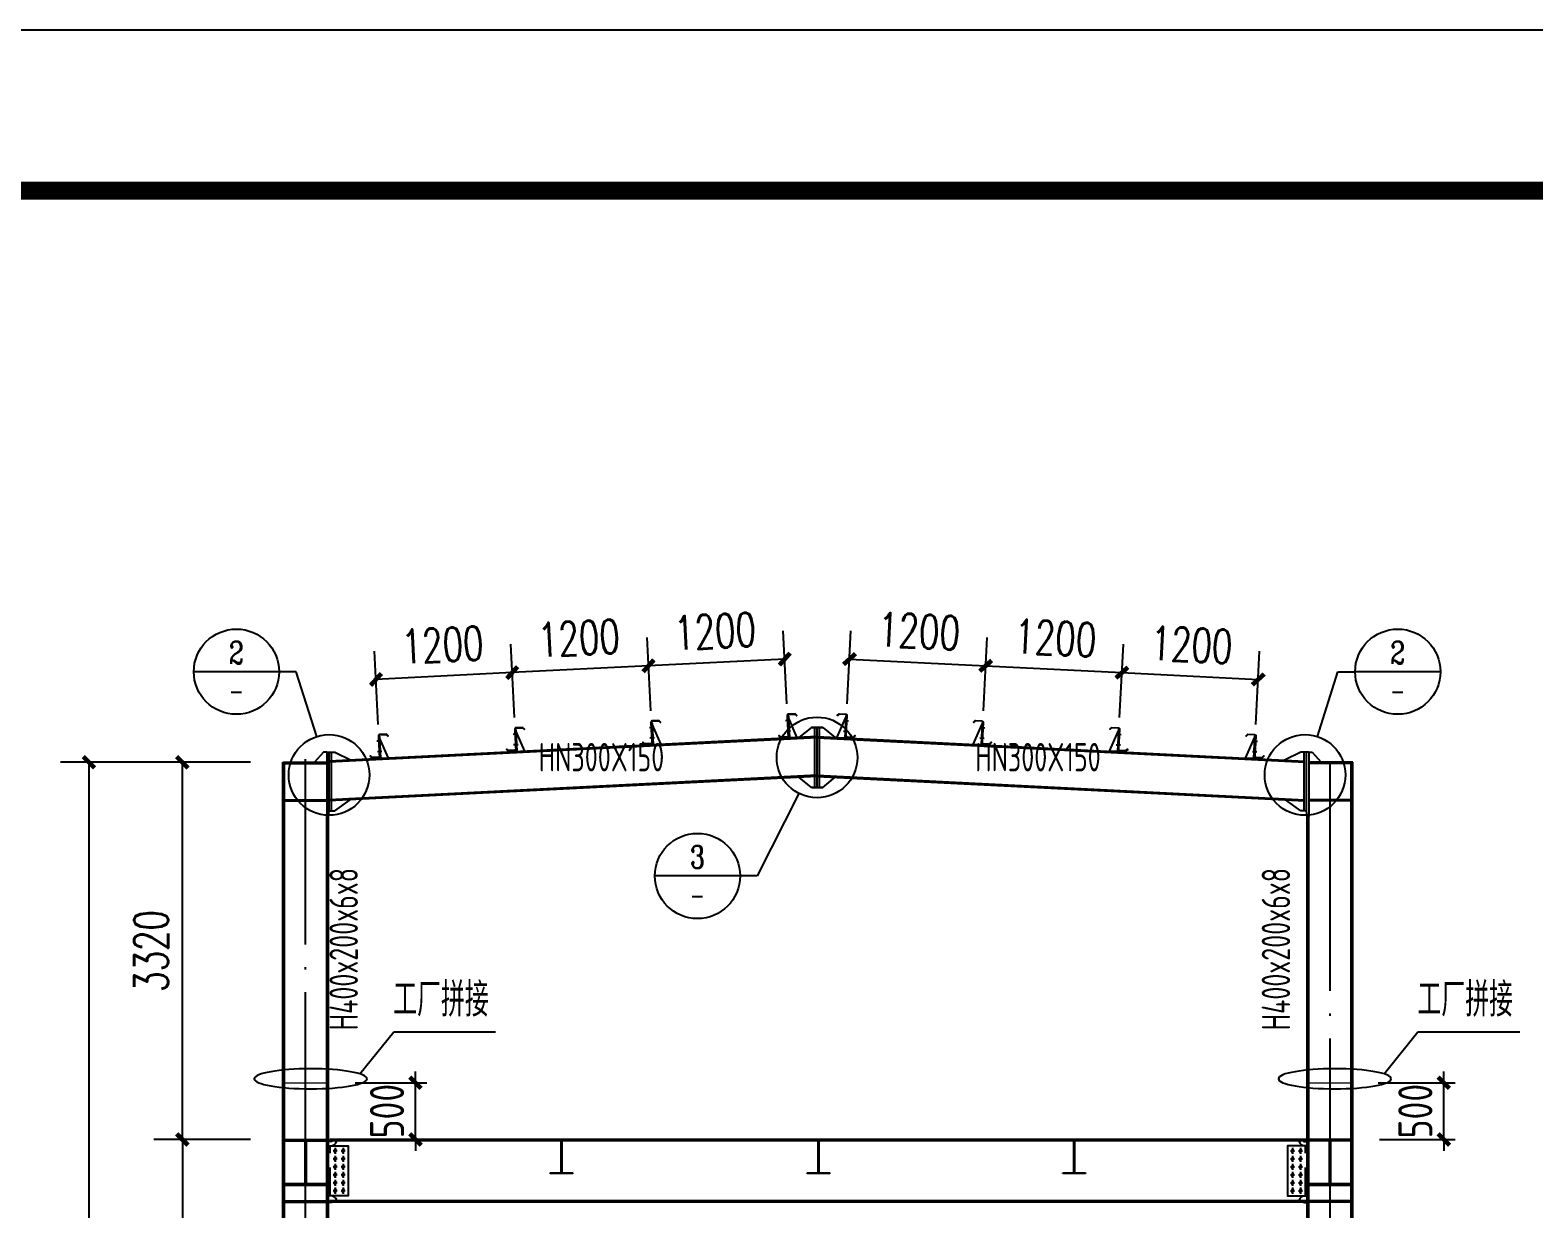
# Model space of a CAD drawing. Extents: x -89996 to 1006241, y -2176 to 440573.
# Drawn here: x 908593 to 921821, y 71449 to 81824 of the extents above; entities that cross this region are included whole.
import ezdxf
from ezdxf.enums import TextEntityAlignment as Align

# ---------------------------------------------------------------- set-up
doc = ezdxf.new("R2010")
doc.units = 0
doc.header["$LTSCALE"] = 1000
doc.header["$MEASUREMENT"] = 0
doc.linetypes.add('DASHED', pattern=[0.75, 0.5, -0.25])
doc.linetypes.add('DOTE', pattern=[2.42, 2, -0.2, 0.02, -0.2])
for name, color, linetype in [('AXIS', 3, 'Continuous'), ('AXIS_DIM', 3, 'Continuous'), ('BOLT', 251, 'Continuous'), ('DOTE', 1, 'DOTE'), ('GL', 150, 'Continuous'), ('GZ', 50, 'Continuous'), ('LT', 27, 'Continuous'), ('MC', 132, 'Continuous'), ('PUB_TEXT', 7, 'Continuous'), ('PUB_TITLE', 4, 'Continuous'), ('PZ', 202, 'Continuous'), ('STQM_PL_THIN', 2, 'Continuous'), ('TEXT', 7, 'Continuous'), ('板件', 11, 'Continuous'), ('梁_主零件_实线', 4, 'Continuous')]:
    doc.layers.add(name, color=color, linetype=linetype)
doc.layers.add('柱_主零件_实线', color=51, linetype='Continuous', lineweight=18)
doc.styles.add('_TCH_DIM_T3', font='SIMPLEX', dxfattribs={"width": 0.705882, "bigfont": 'GBCBIG'})
doc.styles.add('_TCH_LABEL', font='COMPLEX', dxfattribs={"bigfont": 'GBCBIG'})
doc.styles.add('TSSD_Dimension', font='Tssdeng.shx', dxfattribs={"width": 0.8, "bigfont": 'hztxt.shx'})
doc.dimstyles.new('TCH_100_1', dxfattribs={"dimtxt": 297.5, "dimasz": 100, "dimexe": 250, "dimexo": 300, "dimgap": 126.25, "dimtad": 1, "dimdec": 0, "dimzin": 0, "dimdsep": 46, "dimtxsty": '_TCH_DIM_T3', "dimblk": 'ARCHTICK', "dimcen": 0.09, "dimclrd": 126, "dimclre": 126, "dimclrt": 7, "dimazin": 2, "dimtfac": 1, "dimtdec": 0, "dimtix": 1, "dimtmove": 2, "dimatfit": 3, "dimfxl": 0, "dimtolj": 1, "dimtzin": 0, "dimarcsym": 0})
doc.dimstyles.new('TSSD_100_100', dxfattribs={"dimtxt": 300, "dimasz": 100, "dimexe": 100, "dimexo": 250, "dimgap": 100, "dimtad": 1, "dimdec": 0, "dimzin": 0, "dimdsep": 46, "dimtxsty": 'TSSD_Dimension', "dimblk": 'ARCHTICK', "dimcen": 0, "dimdle": 100, "dimclrt": 7, "dimadec": 0, "dimazin": 0, "dimtfac": 1, "dimtdec": 0, "dimtix": 1, "dimtmove": 2, "dimatfit": 3, "dimfxl": 0, "dimtolj": 1, "dimtzin": 0, "dimarcsym": 0})

# ---------------------------------------------------------------- blocks, each defined once
blk = doc.blocks.new('_ArchTick')
at = {"color": 0, "linetype": 'ByBlock', "const_width": 0.4}
blk.add_lwpolyline([(-0.5, -0.5), (0.5, 0.5)], dxfattribs=at)
blk = doc.blocks.new('*D874')
at = {"layer": 'AXIS_DIM', "color": 0, "lineweight": -2, "transparency": 16777216}
for p, q in [((911983, 72560), (911983, 72660)), ((911453, 72560), (912083, 72560)), ((911983, 72060), (911983, 72560)), ((911453, 72060), (912083, 72060)), ((911983, 72060), (911983, 71960))]:
    blk.add_line(p, q, dxfattribs=at)
at = {"layer": 'Defpoints', "color": 0, "transparency": 16777216}
for p in [(911203, 72560), (911983, 72560), (911203, 72060)]:
    blk.add_point(p, dxfattribs=at)
at = {"layer": 'AXIS_DIM', "color": 0, "lineweight": -2, "transparency": 16777216, "xscale": 100, "yscale": 100, "zscale": 100}
for p, rotation in [((911983, 72560), 270), ((911983, 72060), 90)]:
    blk.add_blockref('_ArchTick', p, dxfattribs=dict(at, rotation=rotation))
at = {"layer": 'AXIS_DIM', "color": 7, "transparency": 16777216, "insert": (911733, 72310), "char_height": 300, "attachment_point": 5, "rotation": 90, "style": 'TSSD_Dimension'}
blk.add_mtext('\\A1;500', dxfattribs=at)
blk = doc.blocks.new('*D875')
at = {"layer": 'AXIS_DIM', "color": 0, "lineweight": -2, "transparency": 16777216}
for p, q in [((921028, 72560), (921028, 72660)), ((920452, 72560), (921128, 72560)), ((921028, 72060), (921028, 72560)), ((920464, 72060), (921128, 72060)), ((921028, 72060), (921028, 71960))]:
    blk.add_line(p, q, dxfattribs=at)
at = {"layer": 'Defpoints', "color": 0, "transparency": 16777216}
for p in [(920202, 72560), (921028, 72560), (920214, 72060)]:
    blk.add_point(p, dxfattribs=at)
at = {"layer": 'AXIS_DIM', "color": 0, "lineweight": -2, "transparency": 16777216, "xscale": 100, "yscale": 100, "zscale": 100}
for p, rotation in [((921028, 72560), 270), ((921028, 72060), 90)]:
    blk.add_blockref('_ArchTick', p, dxfattribs=dict(at, rotation=rotation))
at = {"layer": 'AXIS_DIM', "color": 7, "transparency": 16777216, "insert": (920778, 72310), "char_height": 300, "attachment_point": 5, "rotation": 90, "style": 'TSSD_Dimension'}
blk.add_mtext('\\A1;500', dxfattribs=at)
blk = doc.blocks.new('4')
at = {"layer": 'LT', "color": 1, "linetype": 'Continuous'}
for p, q in [((1121054, 121886, -8), (1121014, 121884, -8)), ((1121054, 121886, -8), (1121014, 121884, -8)), ((1121058, 121794, -8), (1121019, 121792, -8)), ((1121058, 121794, -8), (1121019, 121792, -8))]:
    blk.add_line(p, q, dxfattribs=at)
at = {"layer": 'LT', "elevation": -8}
blk.add_lwpolyline([(1121032, 121929, -0.414214), (1121041, 121940), (1121097, 121943), (1121111, 121930), (1121113, 121932), (1121098, 121946), (1121038, 121943, 0.414214), (1121028, 121932), (1121037, 121755, -0.414214), (1121028, 121745), (1120972, 121742), (1120958, 121755), (1120956, 121753), (1120971, 121739), (1121031, 121742, 0.414214), (1121040, 121753), (1121032, 121929)], format="xyb", dxfattribs=at)
at = {"layer": 'LT', "elevation": -4}
for points in [[(1121032, 121924), (1121038, 121925), (1121047, 121733), (1121041, 121733)], [(1121038, 121915), (1121047, 121733), (1121117, 121736)]]:
    blk.add_lwpolyline(points, close=True, dxfattribs=at)
at = {"layer": 'LT', "color": 1, "linetype": 'Continuous'}
for points in [[(1121031, 121872, -8), (1121030, 121897, -8), (1121040, 121873, -8), (1121039, 121897, -8)], [(1121031, 121872, -8), (1121030, 121897, -8), (1121040, 121873, -8), (1121039, 121897, -8)], [(1121035, 121805, -8), (1121036, 121781, -8), (1121044, 121806, -8), (1121045, 121781, -8)], [(1121035, 121805, -8), (1121036, 121781, -8), (1121044, 121806, -8), (1121045, 121781, -8)]]:
    blk.add_solid(points, dxfattribs=at)
blk = doc.blocks.new('*D1069')
at = {"color": 126, "lineweight": -2, "transparency": 16777216}
for p, q in [((910533, 72060), (909683, 72060)), ((909933, 72060), (909933, 68760)), ((910533, 68760), (909683, 68760))]:
    blk.add_line(p, q, dxfattribs=at)
at = {"layer": 'Defpoints', "color": 0, "transparency": 16777216}
for p in [(910833, 72060, 2), (909933, 68760), (910833, 68760)]:
    blk.add_point(p, dxfattribs=at)
at = {"color": 126, "lineweight": -2, "transparency": 16777216, "xscale": 100, "yscale": 100, "zscale": 100}
for p, rotation in [((909933, 72060), 90), ((909933, 68760), 270)]:
    blk.add_blockref('_ArchTick', p, dxfattribs=dict(at, rotation=rotation))
at = {"color": 7, "transparency": 16777216, "insert": (909658, 70410), "char_height": 297.5, "attachment_point": 5, "rotation": 90, "style": '_TCH_DIM_T3'}
blk.add_mtext('\\A1;3300', dxfattribs=at)
blk = doc.blocks.new('*D1070')
at = {"color": 126, "lineweight": -2, "transparency": 16777216}
for p, q in [((910531, 75380), (909683, 75380)), ((909933, 72060), (909933, 75380)), ((910533, 72060), (909683, 72060))]:
    blk.add_line(p, q, dxfattribs=at)
at = {"layer": 'Defpoints', "color": 0, "transparency": 16777216}
for p in [(909933, 75380), (910831, 75380), (910833, 72060, 2)]:
    blk.add_point(p, dxfattribs=at)
at = {"color": 126, "lineweight": -2, "transparency": 16777216, "xscale": 100, "yscale": 100, "zscale": 100}
for p, rotation in [((909933, 75380), 90), ((909933, 72060), 270)]:
    blk.add_blockref('_ArchTick', p, dxfattribs=dict(at, rotation=rotation))
at = {"color": 7, "transparency": 16777216, "insert": (909658, 73720), "char_height": 297.5, "attachment_point": 5, "rotation": 90, "style": '_TCH_DIM_T3'}
blk.add_mtext('\\A1;3320', dxfattribs=at)
blk = doc.blocks.new('*D1071')
at = {"color": 126, "lineweight": -2, "transparency": 16777216}
for p, q in [((910517, 75380), (908861, 75380)), ((909111, 75380), (909111, 64380)), ((910517, 64380), (908861, 64380))]:
    blk.add_line(p, q, dxfattribs=at)
at = {"layer": 'Defpoints', "color": 0, "transparency": 16777216}
for p in [(910817, 75380), (909111, 64380), (910817, 64380)]:
    blk.add_point(p, dxfattribs=at)
at = {"color": 126, "lineweight": -2, "transparency": 16777216, "xscale": 100, "yscale": 100, "zscale": 100}
for p, rotation in [((909111, 75380), 90), ((909111, 64380), 270)]:
    blk.add_blockref('_ArchTick', p, dxfattribs=dict(at, rotation=rotation))
at = {"color": 7, "transparency": 16777216, "insert": (908836, 69880), "char_height": 297.5, "attachment_point": 5, "rotation": 90, "style": '_TCH_DIM_T3'}
blk.add_mtext('\\A1;11000', dxfattribs=at)
blk = doc.blocks.new('*D1073')
at = {"color": 126, "lineweight": -2, "transparency": 16777216}
for p, q in [((914053, 75832), (914020, 76478)), ((915251, 75893), (915218, 76538)), ((915231, 76288), (914033, 76229))]:
    blk.add_line(p, q, dxfattribs=at)
at = {"layer": 'Defpoints', "color": 0, "transparency": 16777216}
for p in [(914033, 76229), (914068, 75533, 0), (915266, 75593, 0)]:
    blk.add_point(p, dxfattribs=at)
at = {"color": 126, "lineweight": -2, "transparency": 16777216, "xscale": 100, "yscale": 100, "zscale": 100}
for p, rotation in [((915231, 76288), 2.862405226256115), ((914033, 76229), 182.8624052262562)]:
    blk.add_blockref('_ArchTick', p, dxfattribs=dict(at, rotation=rotation))
at = {"color": 7, "transparency": 16777216, "insert": (914618, 76533), "char_height": 297.5, "attachment_point": 5, "rotation": 2.8624, "style": '_TCH_DIM_T3'}
blk.add_mtext('\\A1;1200', dxfattribs=at)
blk = doc.blocks.new('*D1074')
at = {"color": 126, "lineweight": -2, "transparency": 16777216}
for p, q in [((914053, 75832), (914020, 76478)), ((912854, 75773), (912822, 76418)), ((914033, 76229), (912834, 76169))]:
    blk.add_line(p, q, dxfattribs=at)
at = {"layer": 'Defpoints', "color": 0, "transparency": 16777216}
for p in [(912834, 76169), (914068, 75533, 0), (912869, 75473, 0)]:
    blk.add_point(p, dxfattribs=at)
at = {"color": 126, "lineweight": -2, "transparency": 16777216, "xscale": 100, "yscale": 100, "zscale": 100}
for p, rotation in [((912834, 76169), 182.8624052262562), ((914033, 76229), 2.862405226256115)]:
    blk.add_blockref('_ArchTick', p, dxfattribs=dict(at, rotation=rotation))
at = {"color": 7, "transparency": 16777216, "insert": (913420, 76473), "char_height": 297.5, "attachment_point": 5, "rotation": 2.8624, "style": '_TCH_DIM_T3'}
blk.add_mtext('\\A1;1200', dxfattribs=at)
blk = doc.blocks.new('*D1075')
at = {"color": 126, "lineweight": -2, "transparency": 16777216}
for p, q in [((911656, 75713), (911623, 76358)), ((912854, 75773), (912822, 76418)), ((912834, 76169), (911636, 76109))]:
    blk.add_line(p, q, dxfattribs=at)
at = {"layer": 'Defpoints', "color": 0, "transparency": 16777216}
for p in [(911636, 76109), (911671, 75413, 0), (912869, 75473, 0)]:
    blk.add_point(p, dxfattribs=at)
at = {"color": 126, "lineweight": -2, "transparency": 16777216, "xscale": 100, "yscale": 100, "zscale": 100}
for p, rotation in [((912834, 76169), 2.862405226256115), ((911636, 76109), 182.8624052262562)]:
    blk.add_blockref('_ArchTick', p, dxfattribs=dict(at, rotation=rotation))
at = {"color": 7, "transparency": 16777216, "insert": (912221, 76413), "char_height": 297.5, "attachment_point": 5, "rotation": 2.8624, "style": '_TCH_DIM_T3'}
blk.add_mtext('\\A1;1200', dxfattribs=at)
blk = doc.blocks.new('*D1077')
at = {"color": 126, "lineweight": -2, "transparency": 16777216}
for p, q in [((915781, 75893), (915813, 76538)), ((916979, 75832), (917011, 76478)), ((915801, 76288), (916999, 76229))]:
    blk.add_line(p, q, dxfattribs=at)
at = {"layer": 'Defpoints', "color": 0, "transparency": 16777216}
for p in [(916999, 76229), (915766, 75593, 0), (916964, 75533, 0)]:
    blk.add_point(p, dxfattribs=at)
at = {"color": 126, "lineweight": -2, "transparency": 16777216, "xscale": 100, "yscale": 100, "zscale": 100}
for p, rotation in [((915801, 76288), 177.1375947729085), ((916999, 76229), 357.1375947729085)]:
    blk.add_blockref('_ArchTick', p, dxfattribs=dict(at, rotation=rotation))
at = {"color": 7, "transparency": 16777216, "insert": (916413, 76533), "char_height": 297.5, "attachment_point": 5, "rotation": 357.1376, "style": '_TCH_DIM_T3'}
blk.add_mtext('\\A1;1200', dxfattribs=at)
blk = doc.blocks.new('*D1078')
at = {"color": 126, "lineweight": -2, "transparency": 16777216}
for p, q in [((916979, 75832), (917011, 76478)), ((918177, 75773), (918210, 76418)), ((916999, 76229), (918197, 76169))]:
    blk.add_line(p, q, dxfattribs=at)
at = {"layer": 'Defpoints', "color": 0, "transparency": 16777216}
for p in [(918197, 76169), (916964, 75533, 0), (918162, 75473, 0)]:
    blk.add_point(p, dxfattribs=at)
at = {"color": 126, "lineweight": -2, "transparency": 16777216, "xscale": 100, "yscale": 100, "zscale": 100}
for p, rotation in [((916999, 76229), 177.1375947729085), ((918197, 76169), 357.1375947729085)]:
    blk.add_blockref('_ArchTick', p, dxfattribs=dict(at, rotation=rotation))
at = {"color": 7, "transparency": 16777216, "insert": (917612, 76473), "char_height": 297.5, "attachment_point": 5, "rotation": 357.1376, "style": '_TCH_DIM_T3'}
blk.add_mtext('\\A1;1200', dxfattribs=at)
blk = doc.blocks.new('*D1079')
at = {"color": 126, "lineweight": -2, "transparency": 16777216}
for p, q in [((918177, 75773), (918210, 76418)), ((919376, 75713), (919408, 76358)), ((918197, 76169), (919396, 76109))]:
    blk.add_line(p, q, dxfattribs=at)
at = {"layer": 'Defpoints', "color": 0, "transparency": 16777216}
for p in [(919396, 76109), (918162, 75473, 0), (919361, 75413, 0)]:
    blk.add_point(p, dxfattribs=at)
at = {"color": 126, "lineweight": -2, "transparency": 16777216, "xscale": 100, "yscale": 100, "zscale": 100}
for p, rotation in [((918197, 76169), 177.1375947729085), ((919396, 76109), 357.1375947729085)]:
    blk.add_blockref('_ArchTick', p, dxfattribs=dict(at, rotation=rotation))
at = {"color": 7, "transparency": 16777216, "insert": (918810, 76413), "char_height": 297.5, "attachment_point": 5, "rotation": 357.1376, "style": '_TCH_DIM_T3'}
blk.add_mtext('\\A1;1200', dxfattribs=at)

msp = doc.modelspace()

# ---------------------------------------------------------------- hatches: boundary and pattern name
at = {"layer": 'BOLT'}
for points in [[(911277.36, 71977.79), (911286.36, 71959.79), (911277.36, 71941.79), (911268.36, 71959.79)], [(911347.36, 71977.79), (911356.36, 71959.79), (911347.36, 71941.79), (911338.36, 71959.79)], [(919697.36, 71977.79), (919688.36, 71959.79), (919697.36, 71941.79), (919706.36, 71959.79)], [(919767.36, 71977.79), (919758.36, 71959.79), (919767.36, 71941.79), (919776.36, 71959.79)], [(911277.36, 71907.79), (911286.36, 71889.79), (911277.36, 71871.79), (911268.36, 71889.79)], [(911277.36, 71837.79), (911286.36, 71819.79), (911277.36, 71801.79), (911268.36, 71819.79)], [(911347.36, 71907.79), (911356.36, 71889.79), (911347.36, 71871.79), (911338.36, 71889.79)], [(911347.36, 71837.79), (911356.36, 71819.79), (911347.36, 71801.79), (911338.36, 71819.79)], [(919697.36, 71907.79), (919688.36, 71889.79), (919697.36, 71871.79), (919706.36, 71889.79)], [(919697.36, 71837.79), (919688.36, 71819.79), (919697.36, 71801.79), (919706.36, 71819.79)], [(919767.36, 71907.79), (919758.36, 71889.79), (919767.36, 71871.79), (919776.36, 71889.79)], [(919767.36, 71837.79), (919758.36, 71819.79), (919767.36, 71801.79), (919776.36, 71819.79)], [(911277.36, 71767.79), (911286.36, 71749.79), (911277.36, 71731.79), (911268.36, 71749.79)], [(911277.36, 71697.79), (911286.36, 71679.79), (911277.36, 71661.79), (911268.36, 71679.79)], [(911347.36, 71767.79), (911356.36, 71749.79), (911347.36, 71731.79), (911338.36, 71749.79)], [(911347.36, 71697.79), (911356.36, 71679.79), (911347.36, 71661.79), (911338.36, 71679.79)], [(919697.36, 71767.79), (919688.36, 71749.79), (919697.36, 71731.79), (919706.36, 71749.79)], [(919697.36, 71697.79), (919688.36, 71679.79), (919697.36, 71661.79), (919706.36, 71679.79)], [(919767.36, 71767.79), (919758.36, 71749.79), (919767.36, 71731.79), (919776.36, 71749.79)], [(919767.36, 71697.79), (919758.36, 71679.79), (919767.36, 71661.79), (919776.36, 71679.79)], [(911277.36, 71627.79), (911286.36, 71609.79), (911277.36, 71591.79), (911268.36, 71609.79)], [(911347.36, 71627.79), (911356.36, 71609.79), (911347.36, 71591.79), (911338.36, 71609.79)], [(919697.36, 71627.79), (919688.36, 71609.79), (919697.36, 71591.79), (919706.36, 71609.79)], [(919767.36, 71627.79), (919758.36, 71609.79), (919767.36, 71591.79), (919776.36, 71609.79)]]:
    msp.add_hatch(color=256, dxfattribs=at).paths.add_polyline_path(points)

# ---------------------------------------------------------------- linework, layer by layer
at = {"extrusion": (0, 0, -1)}
for centre in [(911061.17, 72594.57, 2.24), (920070.17, 72594.57, 2.24)]:
    msp.add_ellipse(centre, major_axis=(495.99, 0), ratio=0.17867687, dxfattribs=at)
at = {"layer": 'AXIS'}
for p, q in [((910783.35, 76177.01), (910033.35, 76177.01)), ((910934.25, 76177.01), (910783.35, 76177.01)), ((911115.7, 75607.03), (910934.25, 76177.01)), ((919915.9, 75607.03), (920097.35, 76177.01)), ((920097.35, 76177.01), (920248.25, 76177.01)), ((920998.25, 76177.01), (920248.25, 76177.01)), ((915355.88, 75105.46), (914989.43, 74379.42)), ((914838.53, 74379.42), (914088.53, 74379.42)), ((914989.43, 74379.42), (914838.53, 74379.42))]:
    msp.add_line(p, q, dxfattribs=at)
for centre, radius in [((910408.35, 76177.01), 375), ((920623.25, 76177.01), 375), ((915515.8, 75422.3), 354.91), ((911223.36, 75268.84), 354.91), ((919808.24, 75268.84), 354.91), ((914463.53, 74379.42), 375)]:
    msp.add_circle(centre, radius, dxfattribs=at)
at = {"layer": 'AXIS_DIM'}
for p, q in [((911494.92, 72637.56, 2.24), (911792.2, 73006.85, 2.24)), ((911792.2, 73006.85, 2.24), (912687.06, 73006.85, 2.24)), ((920503.91, 72637.56, 2.24), (920801.2, 73006.85, 2.24)), ((920801.2, 73006.85, 2.24), (921696.06, 73006.85, 2.24))]:
    msp.add_line(p, q, dxfattribs=at)
at = {"layer": 'BOLT'}
for p, q in [((911295.36, 71959.79, 2.24), (911259.36, 71959.79, 2.24)), ((911277.36, 71977.79, 2.24), (911268.36, 71959.79, 2.24)), ((911277.36, 71941.79, 2.24), (911268.36, 71959.79, 2.24)), ((911277.36, 71986.79, 2.24), (911277.36, 71932.79, 2.24)), ((911277.36, 71977.79, 2.24), (911286.36, 71959.79, 2.24)), ((911277.36, 71941.79, 2.24), (911286.36, 71959.79, 2.24)), ((911365.36, 71959.79, 2.24), (911329.36, 71959.79, 2.24)), ((911347.36, 71977.79, 2.24), (911338.36, 71959.79, 2.24)), ((911347.36, 71941.79, 2.24), (911338.36, 71959.79, 2.24)), ((911347.36, 71986.79, 2.24), (911347.36, 71932.79, 2.24)), ((911347.36, 71977.79, 2.24), (911356.36, 71959.79, 2.24)), ((911347.36, 71941.79, 2.24), (911356.36, 71959.79, 2.24)), ((919679.36, 71959.79, 2.24), (919715.36, 71959.79, 2.24)), ((919697.36, 71977.79, 2.24), (919688.36, 71959.79, 2.24)), ((919697.36, 71941.79, 2.24), (919688.36, 71959.79, 2.24)), ((919697.36, 71986.79, 2.24), (919697.36, 71932.79, 2.24)), ((919697.36, 71977.79, 2.24), (919706.36, 71959.79, 2.24)), ((919697.36, 71941.79, 2.24), (919706.36, 71959.79, 2.24)), ((919749.36, 71959.79, 2.24), (919785.36, 71959.79, 2.24)), ((919767.36, 71977.79, 2.24), (919758.36, 71959.79, 2.24)), ((919767.36, 71941.79, 2.24), (919758.36, 71959.79, 2.24)), ((919767.36, 71986.79, 2.24), (919767.36, 71932.79, 2.24)), ((919767.36, 71977.79, 2.24), (919776.36, 71959.79, 2.24)), ((919767.36, 71941.79, 2.24), (919776.36, 71959.79, 2.24)), ((911295.36, 71889.79, 2.24), (911259.36, 71889.79, 2.24)), ((911277.36, 71907.79, 2.24), (911268.36, 71889.79, 2.24)), ((911277.36, 71871.79, 2.24), (911268.36, 71889.79, 2.24)), ((911277.36, 71837.79, 2.24), (911268.36, 71819.79, 2.24)), ((911277.36, 71916.79, 2.24), (911277.36, 71862.79, 2.24)), ((911277.36, 71907.79, 2.24), (911286.36, 71889.79, 2.24)), ((911277.36, 71871.79, 2.24), (911286.36, 71889.79, 2.24)), ((911277.36, 71846.79, 2.24), (911277.36, 71792.79, 2.24)), ((911277.36, 71837.79, 2.24), (911286.36, 71819.79, 2.24)), ((911365.36, 71889.79, 2.24), (911329.36, 71889.79, 2.24)), ((911347.36, 71907.79, 2.24), (911338.36, 71889.79, 2.24)), ((911347.36, 71871.79, 2.24), (911338.36, 71889.79, 2.24)), ((911347.36, 71837.79, 2.24), (911338.36, 71819.79, 2.24)), ((911347.36, 71916.79, 2.24), (911347.36, 71862.79, 2.24)), ((911347.36, 71907.79, 2.24), (911356.36, 71889.79, 2.24)), ((911347.36, 71871.79, 2.24), (911356.36, 71889.79, 2.24)), ((911347.36, 71846.79, 2.24), (911347.36, 71792.79, 2.24)), ((911347.36, 71837.79, 2.24), (911356.36, 71819.79, 2.24)), ((919679.36, 71889.79, 2.24), (919715.36, 71889.79, 2.24)), ((919697.36, 71907.79, 2.24), (919688.36, 71889.79, 2.24)), ((919697.36, 71871.79, 2.24), (919688.36, 71889.79, 2.24)), ((919697.36, 71837.79, 2.24), (919688.36, 71819.79, 2.24)), ((919697.36, 71916.79, 2.24), (919697.36, 71862.79, 2.24)), ((919697.36, 71907.79, 2.24), (919706.36, 71889.79, 2.24)), ((919697.36, 71871.79, 2.24), (919706.36, 71889.79, 2.24)), ((919697.36, 71846.79, 2.24), (919697.36, 71792.79, 2.24)), ((919697.36, 71837.79, 2.24), (919706.36, 71819.79, 2.24)), ((919749.36, 71889.79, 2.24), (919785.36, 71889.79, 2.24)), ((919767.36, 71907.79, 2.24), (919758.36, 71889.79, 2.24)), ((919767.36, 71871.79, 2.24), (919758.36, 71889.79, 2.24)), ((919767.36, 71837.79, 2.24), (919758.36, 71819.79, 2.24)), ((919767.36, 71916.79, 2.24), (919767.36, 71862.79, 2.24)), ((919767.36, 71907.79, 2.24), (919776.36, 71889.79, 2.24)), ((919767.36, 71871.79, 2.24), (919776.36, 71889.79, 2.24)), ((919767.36, 71846.79, 2.24), (919767.36, 71792.79, 2.24)), ((919767.36, 71837.79, 2.24), (919776.36, 71819.79, 2.24)), ((911295.36, 71819.79, 2.24), (911259.36, 71819.79, 2.24)), ((911295.36, 71749.79, 2.24), (911259.36, 71749.79, 2.24)), ((911277.36, 71801.79, 2.24), (911268.36, 71819.79, 2.24)), ((911277.36, 71767.79, 2.24), (911268.36, 71749.79, 2.24)), ((911277.36, 71731.79, 2.24), (911268.36, 71749.79, 2.24)), ((911277.36, 71697.79, 2.24), (911268.36, 71679.79, 2.24)), ((911277.36, 71801.79, 2.24), (911286.36, 71819.79, 2.24)), ((911277.36, 71776.79, 2.24), (911277.36, 71722.79, 2.24)), ((911277.36, 71767.79, 2.24), (911286.36, 71749.79, 2.24)), ((911277.36, 71731.79, 2.24), (911286.36, 71749.79, 2.24)), ((911277.36, 71706.79, 2.24), (911277.36, 71652.79, 2.24)), ((911277.36, 71697.79, 2.24), (911286.36, 71679.79, 2.24)), ((911365.36, 71819.79, 2.24), (911329.36, 71819.79, 2.24)), ((911365.36, 71749.79, 2.24), (911329.36, 71749.79, 2.24)), ((911347.36, 71801.79, 2.24), (911338.36, 71819.79, 2.24)), ((911347.36, 71767.79, 2.24), (911338.36, 71749.79, 2.24)), ((911347.36, 71731.79, 2.24), (911338.36, 71749.79, 2.24)), ((911347.36, 71697.79, 2.24), (911338.36, 71679.79, 2.24)), ((911347.36, 71801.79, 2.24), (911356.36, 71819.79, 2.24)), ((911347.36, 71776.79, 2.24), (911347.36, 71722.79, 2.24)), ((911347.36, 71767.79, 2.24), (911356.36, 71749.79, 2.24)), ((911347.36, 71731.79, 2.24), (911356.36, 71749.79, 2.24)), ((911347.36, 71706.79, 2.24), (911347.36, 71652.79, 2.24)), ((911347.36, 71697.79, 2.24), (911356.36, 71679.79, 2.24)), ((919679.36, 71819.79, 2.24), (919715.36, 71819.79, 2.24)), ((919679.36, 71749.79, 2.24), (919715.36, 71749.79, 2.24)), ((919697.36, 71801.79, 2.24), (919688.36, 71819.79, 2.24)), ((919697.36, 71767.79, 2.24), (919688.36, 71749.79, 2.24)), ((919697.36, 71731.79, 2.24), (919688.36, 71749.79, 2.24)), ((919697.36, 71697.79, 2.24), (919688.36, 71679.79, 2.24)), ((919697.36, 71801.79, 2.24), (919706.36, 71819.79, 2.24)), ((919697.36, 71776.79, 2.24), (919697.36, 71722.79, 2.24)), ((919697.36, 71767.79, 2.24), (919706.36, 71749.79, 2.24)), ((919697.36, 71731.79, 2.24), (919706.36, 71749.79, 2.24)), ((919697.36, 71706.79, 2.24), (919697.36, 71652.79, 2.24)), ((919697.36, 71697.79, 2.24), (919706.36, 71679.79, 2.24)), ((919749.36, 71819.79, 2.24), (919785.36, 71819.79, 2.24)), ((919749.36, 71749.79, 2.24), (919785.36, 71749.79, 2.24)), ((919767.36, 71801.79, 2.24), (919758.36, 71819.79, 2.24)), ((919767.36, 71767.79, 2.24), (919758.36, 71749.79, 2.24)), ((919767.36, 71731.79, 2.24), (919758.36, 71749.79, 2.24)), ((919767.36, 71697.79, 2.24), (919758.36, 71679.79, 2.24)), ((919767.36, 71801.79, 2.24), (919776.36, 71819.79, 2.24)), ((919767.36, 71776.79, 2.24), (919767.36, 71722.79, 2.24)), ((919767.36, 71767.79, 2.24), (919776.36, 71749.79, 2.24)), ((919767.36, 71731.79, 2.24), (919776.36, 71749.79, 2.24)), ((919767.36, 71706.79, 2.24), (919767.36, 71652.79, 2.24)), ((919767.36, 71697.79, 2.24), (919776.36, 71679.79, 2.24)), ((911295.36, 71679.79, 2.24), (911259.36, 71679.79, 2.24)), ((911295.36, 71609.79, 2.24), (911259.36, 71609.79, 2.24)), ((911277.36, 71661.79, 2.24), (911268.36, 71679.79, 2.24)), ((911277.36, 71627.79, 2.24), (911268.36, 71609.79, 2.24)), ((911277.36, 71591.79, 2.24), (911268.36, 71609.79, 2.24)), ((911277.36, 71661.79, 2.24), (911286.36, 71679.79, 2.24)), ((911277.36, 71636.79, 2.24), (911277.36, 71582.79, 2.24)), ((911277.36, 71627.79, 2.24), (911286.36, 71609.79, 2.24)), ((911277.36, 71591.79, 2.24), (911286.36, 71609.79, 2.24)), ((911365.36, 71679.79, 2.24), (911329.36, 71679.79, 2.24)), ((911365.36, 71609.79, 2.24), (911329.36, 71609.79, 2.24)), ((911347.36, 71661.79, 2.24), (911338.36, 71679.79, 2.24)), ((911347.36, 71627.79, 2.24), (911338.36, 71609.79, 2.24)), ((911347.36, 71591.79, 2.24), (911338.36, 71609.79, 2.24)), ((911347.36, 71661.79, 2.24), (911356.36, 71679.79, 2.24)), ((911347.36, 71636.79, 2.24), (911347.36, 71582.79, 2.24)), ((911347.36, 71627.79, 2.24), (911356.36, 71609.79, 2.24)), ((911347.36, 71591.79, 2.24), (911356.36, 71609.79, 2.24)), ((919679.36, 71679.79, 2.24), (919715.36, 71679.79, 2.24)), ((919679.36, 71609.79, 2.24), (919715.36, 71609.79, 2.24)), ((919697.36, 71661.79, 2.24), (919688.36, 71679.79, 2.24)), ((919697.36, 71627.79, 2.24), (919688.36, 71609.79, 2.24)), ((919697.36, 71591.79, 2.24), (919688.36, 71609.79, 2.24)), ((919697.36, 71661.79, 2.24), (919706.36, 71679.79, 2.24)), ((919697.36, 71636.79, 2.24), (919697.36, 71582.79, 2.24)), ((919697.36, 71627.79, 2.24), (919706.36, 71609.79, 2.24)), ((919697.36, 71591.79, 2.24), (919706.36, 71609.79, 2.24)), ((919749.36, 71679.79, 2.24), (919785.36, 71679.79, 2.24)), ((919749.36, 71609.79, 2.24), (919785.36, 71609.79, 2.24)), ((919767.36, 71661.79, 2.24), (919758.36, 71679.79, 2.24)), ((919767.36, 71627.79, 2.24), (919758.36, 71609.79, 2.24)), ((919767.36, 71591.79, 2.24), (919758.36, 71609.79, 2.24)), ((919767.36, 71661.79, 2.24), (919776.36, 71679.79, 2.24)), ((919767.36, 71636.79, 2.24), (919767.36, 71582.79, 2.24)), ((919767.36, 71627.79, 2.24), (919776.36, 71609.79, 2.24)), ((919767.36, 71591.79, 2.24), (919776.36, 71609.79, 2.24))]:
    msp.add_line(p, q, dxfattribs=at)
at = {"layer": 'DOTE'}
for p, q in [((920027.36, 63688.47), (920027.36, 75533.34)), ((911017.36, 64097.55), (911017.36, 75405.92))]:
    msp.add_line(p, q, dxfattribs=at)
at = {"layer": 'GL', "linetype": 'DASHED', "ltscale": 0.5}
for p, q in [((911232.36, 71564.79, 2.24), (911232.36, 72004.79, 2.24)), ((919812.36, 71564.79, 2.24), (919812.36, 72004.79, 2.24))]:
    msp.add_line(p, q, dxfattribs=at)
at = {"layer": 'GL'}
for centre, radius, start, end in [((911236.58, 72062.19, 2.24), 57.55, 265.799029, 345.513641), ((919808.14, 72062.19, 2.24), 57.55, 194.486357, 274.20097), ((911236.23, 71506.14, 2.24), 58.78, 15.440021, 93.778813), ((919808.49, 71506.14, 2.24), 58.78, 86.221186, 164.559978)]:
    msp.add_arc(centre, radius, start, end, dxfattribs=at)
at = {"layer": 'GZ'}
for p, q in [((911173.36, 75469.87), (911094.19, 75379.87)), ((911203.36, 75469.87), (911173.36, 75469.87)), ((911203.36, 75469.87), (911243.36, 75469.87)), ((911223.36, 74952.36), (911223.36, 75469.87)), ((911243.36, 74952.36), (911243.36, 75469.87)), ((911243.36, 75469.87), (911273.36, 75469.87)), ((911273.36, 75469.87), (911418.19, 75399.61)), ((919771.36, 75469.87), (919626.53, 75399.61)), ((919801.36, 75469.87), (919771.36, 75469.87)), ((919841.36, 75469.87), (919801.36, 75469.87)), ((919801.36, 74952.36), (919801.36, 75469.87)), ((919821.36, 74952.36), (919821.36, 75469.87)), ((919841.36, 75469.87), (919871.36, 75469.87)), ((919871.36, 75469.87), (919950.53, 75379.87)), ((910817.36, 75379.87), (911203.36, 75379.87)), ((910817.36, 64399.87), (910817.36, 75379.87)), ((910831.36, 64399.87), (910831.36, 75379.87)), ((910831.36, 75369.87), (911203.36, 75369.87)), ((920227.36, 75379.87), (919841.36, 75379.87)), ((920213.36, 75369.87), (919841.36, 75369.87)), ((920213.36, 64399.87), (920213.36, 75379.87)), ((920227.36, 64399.87), (920227.36, 75379.87)), ((910831.36, 75050.77), (911203.36, 75050.77)), ((910831.36, 75040.77), (911203.36, 75040.77)), ((911273.36, 74952.36), (911410.15, 75049.21)), ((919771.36, 74952.36), (919634.57, 75049.21)), ((920213.36, 75050.77), (919841.36, 75050.77)), ((920213.36, 75040.77), (919841.36, 75040.77)), ((911203.36, 74902.36), (911217.36, 74902.36)), ((911203.36, 64399.87), (911203.36, 74902.36)), ((911217.36, 74902.36), (911223.36, 74952.36)), ((911217.36, 64399.87), (911217.36, 74902.36)), ((911223.36, 74952.36), (911243.36, 74952.36)), ((911243.36, 74952.36), (911273.36, 74952.36)), ((919801.36, 74952.36), (919771.36, 74952.36)), ((919821.36, 74952.36), (919801.36, 74952.36)), ((919827.36, 74902.36), (919821.36, 74952.36)), ((919841.36, 74902.36), (919827.36, 74902.36)), ((919827.36, 64399.87), (919827.36, 74902.36)), ((919841.36, 64399.87), (919841.36, 74902.36))]:
    msp.add_line(p, q, dxfattribs=at)
at = {"layer": 'MC'}
for p, q in [((915465.8, 75687.08), (915355.8, 75597.08)), ((915465.8, 75687.08), (915565.8, 75687.08)), ((915565.8, 75687.08), (915465.8, 75687.08)), ((915495.8, 75157.52), (915495.8, 75687.08)), ((915515.8, 75157.52), (915515.8, 75687.08)), ((915535.8, 75157.52), (915535.8, 75687.08)), ((915565.8, 75687.08), (915675.8, 75597.08)), ((915515.8, 75605.39), (911225.36, 75390.87)), ((915515.8, 75595.39), (911225.36, 75380.87)), ((915515.8, 75605.39), (919806.24, 75390.87)), ((915515.8, 75595.39), (919806.24, 75380.87)), ((915515.8, 75265.39), (911225.36, 75050.87)), ((915515.8, 75255.39), (911225.36, 75040.87)), ((915465.8, 75157.52), (915355.8, 75247.52)), ((915465.8, 75157.52), (915565.8, 75157.52)), ((915565.8, 75157.52), (915465.8, 75157.52)), ((915515.8, 75265.39), (919806.24, 75050.87)), ((915515.8, 75255.39), (919806.24, 75040.87)), ((915565.8, 75157.52), (915675.8, 75247.52))]:
    msp.add_line(p, q, dxfattribs=at)
at = {"layer": 'PUB_TITLE'}
msp.add_lwpolyline([(897449.45, 18823.61), (986549.45, 18823.61), (986549.45, 81823.61), (897449.45, 81823.61)], close=True, dxfattribs=at)
at = {"layer": 'PUB_TITLE', "const_width": 159.09}
msp.add_lwpolyline([(899747.43, 19530.68), (899747.43, 80409.47), (985135.31, 80409.47), (985135.31, 19530.68)], close=True, dxfattribs=at)
at = {"layer": 'PZ', "ltscale": 1000}
for p, q in [((910831.36, 72059.79, 2.24), (911203.36, 72059.79, 2.24)), ((910831.36, 72047.79, 2.24), (911203.36, 72047.79, 2.24)), ((920213.36, 72059.79, 2.24), (919841.36, 72059.79, 2.24)), ((920213.36, 72047.79, 2.24), (919841.36, 72047.79, 2.24)), ((910831.36, 71671.79), (911203.36, 71671.79)), ((910831.36, 71659.79), (911203.36, 71659.79)), ((919841.36, 71671.79, -2.24), (920213.36, 71671.79, -2.24)), ((919841.36, 71659.79, -2.24), (920213.36, 71659.79, -2.24)), ((910831.36, 71521.79, 2.24), (911203.36, 71521.79, 2.24)), ((910831.36, 71509.79, 2.24), (911203.36, 71509.79, 2.24)), ((920213.36, 71521.79, 2.24), (919841.36, 71521.79, 2.24)), ((920213.36, 71509.79, 2.24), (919841.36, 71509.79, 2.24))]:
    msp.add_line(p, q, dxfattribs=at)
at = {"layer": 'PZ', "ltscale": 1000, "elevation": 2.24}
for points in [[(911217.36, 72004.79), (911392.36, 72004.79), (911392.36, 71564.79), (911217.36, 71564.79)], [(919827.36, 72004.79), (919652.36, 72004.79), (919652.36, 71564.79), (919827.36, 71564.79)]]:
    msp.add_lwpolyline(points, close=True, dxfattribs=at)
at = {"layer": 'STQM_PL_THIN', "linetype": 'ByBlock'}
for p, q in [((911203.36, 75469.87), (911203.36, 74902.36)), ((919841.36, 75469.87), (919841.36, 74902.36))]:
    msp.add_line(p, q, dxfattribs=at)
at = {"layer": '板件', "elevation": 2.24}
for points in [[(911217.36, 72047.79), (911247.36, 72047.79), (911247.36, 72042.79), (911217.36, 72042.79)], [(919827.36, 72047.79), (919797.36, 72047.79), (919797.36, 72042.79), (919827.36, 72042.79)], [(911217.36, 71509.79), (911247.36, 71509.79), (911247.36, 71504.79), (911217.36, 71504.79)], [(919827.36, 71509.79), (919797.36, 71509.79), (919797.36, 71504.79), (919827.36, 71504.79)]]:
    msp.add_lwpolyline(points, close=True, dxfattribs=at)
at = {"layer": '柱_主零件_实线'}
for p, q in [((910817.36, 72559.79, 2.24), (911217.36, 72559.79, 2.24)), ((919834.24, 72559.79, 2.24), (920214.24, 72559.79, 2.24))]:
    msp.add_line(p, q, dxfattribs=at)
at = {"layer": '梁_主零件_实线'}
for p, q in [((910892.36, 72059.79), (911142.36, 72059.79)), ((910892.36, 72051.79), (910892.36, 72059.79)), ((911142.36, 72051.79), (910892.36, 72051.79)), ((911014.36, 71667.79), (911014.36, 72051.79)), ((911020.36, 72051.79), (911020.36, 71667.79)), ((911142.36, 72059.79), (911142.36, 72051.79)), ((911219.36, 72049.79, 2.24), (911229.36, 72059.79, 2.24)), ((911219.36, 72047.79, 2.24), (911219.36, 72049.79, 2.24)), ((919827.36, 72047.79, 2.24), (911219.36, 72047.79, 2.24)), ((919815.36, 72059.79, 2.24), (911229.36, 72059.79, 2.24)), ((913167.36, 72059.79, 2.24), (913367.36, 72059.79, 2.24)), ((913167.36, 72051.79, 2.24), (913167.36, 72059.79, 2.24)), ((913367.36, 72051.79, 2.24), (913167.36, 72051.79, 2.24)), ((913264.36, 71767.79, 2.24), (913264.36, 72051.79, 2.24)), ((913270.36, 72051.79, 2.24), (913270.36, 71767.79, 2.24)), ((913367.36, 72059.79, 2.24), (913367.36, 72051.79, 2.24)), ((915427.36, 72059.79, 2.24), (915627.36, 72059.79, 2.24)), ((915427.36, 72051.79, 2.24), (915427.36, 72059.79, 2.24)), ((915627.36, 72051.79, 2.24), (915427.36, 72051.79, 2.24)), ((915524.36, 71767.79, 2.24), (915524.36, 72051.79, 2.24)), ((915530.36, 72051.79, 2.24), (915530.36, 71767.79, 2.24)), ((915627.36, 72059.79, 2.24), (915627.36, 72051.79, 2.24)), ((917677.36, 72059.79, 2.24), (917877.36, 72059.79, 2.24)), ((917677.36, 72051.79, 2.24), (917677.36, 72059.79, 2.24)), ((917877.36, 72051.79, 2.24), (917677.36, 72051.79, 2.24)), ((917774.36, 71767.79, 2.24), (917774.36, 72051.79, 2.24)), ((917780.36, 72051.79, 2.24), (917780.36, 71767.79, 2.24)), ((917877.36, 72059.79, 2.24), (917877.36, 72051.79, 2.24)), ((919825.36, 72049.79, 2.24), (919815.36, 72059.79, 2.24)), ((919825.36, 72047.79, 2.24), (919825.36, 72049.79, 2.24)), ((919902.36, 72059.79, -2.24), (920152.36, 72059.79, -2.24)), ((919902.36, 72051.79, -2.24), (919902.36, 72059.79, -2.24)), ((920152.36, 72051.79, -2.24), (919902.36, 72051.79, -2.24)), ((920024.36, 71667.79, -2.24), (920024.36, 72051.79, -2.24)), ((920030.36, 72051.79, -2.24), (920030.36, 71667.79, -2.24)), ((920152.36, 72059.79, -2.24), (920152.36, 72051.79, -2.24)), ((913167.36, 71759.79, 2.24), (913167.36, 71767.79, 2.24)), ((913167.36, 71767.79, 2.24), (913367.36, 71767.79, 2.24)), ((913367.36, 71759.79, 2.24), (913167.36, 71759.79, 2.24)), ((913367.36, 71767.79, 2.24), (913367.36, 71759.79, 2.24)), ((915427.36, 71759.79, 2.24), (915427.36, 71767.79, 2.24)), ((915427.36, 71767.79, 2.24), (915627.36, 71767.79, 2.24)), ((915627.36, 71759.79, 2.24), (915427.36, 71759.79, 2.24)), ((915627.36, 71767.79, 2.24), (915627.36, 71759.79, 2.24)), ((917677.36, 71759.79, 2.24), (917677.36, 71767.79, 2.24)), ((917677.36, 71767.79, 2.24), (917877.36, 71767.79, 2.24)), ((917877.36, 71759.79, 2.24), (917677.36, 71759.79, 2.24)), ((917877.36, 71767.79, 2.24), (917877.36, 71759.79, 2.24)), ((910892.36, 71659.79), (910892.36, 71667.79)), ((910892.36, 71667.79), (911142.36, 71667.79)), ((911142.36, 71659.79), (910892.36, 71659.79)), ((911142.36, 71667.79), (911142.36, 71659.79)), ((919902.36, 71659.79, -2.24), (919902.36, 71667.79, -2.24)), ((919902.36, 71667.79, -2.24), (920152.36, 71667.79, -2.24)), ((920152.36, 71659.79, -2.24), (919902.36, 71659.79, -2.24)), ((920152.36, 71667.79, -2.24), (920152.36, 71659.79, -2.24)), ((911219.36, 71511.79, 2.24), (911229.36, 71521.79, 2.24)), ((911219.36, 71509.79, 2.24), (911219.36, 71511.79, 2.24)), ((919827.36, 71509.79, 2.24), (911219.36, 71509.79, 2.24)), ((919815.36, 71521.79, 2.24), (911229.36, 71521.79, 2.24)), ((919825.36, 71511.79, 2.24), (919815.36, 71521.79, 2.24)), ((919825.36, 71509.79, 2.24), (919825.36, 71511.79, 2.24))]:
    msp.add_line(p, q, dxfattribs=at)

# ---------------------------------------------------------------- block references
at = {"extrusion": (0.000390955, 1.93016e-05, 1), "rotation": 359.9280376253071}
for p in [(-205927.41, -44731.61, 363.75), (-208324.42, -44851.46, 362.81), (-207125.91, -44791.54, 363.28), (-209522.92, -44911.39, 362.34)]:
    msp.add_blockref('4', p, dxfattribs=at)
at = {"extrusion": (-0.000390955, 1.93016e-05, 1), "xscale": -1, "rotation": 0.07196237469288214}
for p in [(2036958.87, -44731.6, -352.1), (2038157.38, -44791.53, -352.57), (2039355.88, -44851.45, -353.04), (2040554.38, -44911.38, -353.51)]:
    msp.add_blockref('4', p, dxfattribs=at)

# ---------------------------------------------------------------- texts
at = {"layer": 'PUB_TEXT', "style": '_TCH_LABEL'}
for s, p, p2 in [('2', (910343.1, 76246.42), (910473.6, 76246.42)), ('2', (920558, 76246.42), (920688.5, 76246.42)), ('3', (914398.28, 74448.83), (914528.79, 74448.83))]:
    msp.add_text(s, height=195.75, dxfattribs=at).set_placement(p, p2, align=Align.FIT)
at = {"layer": 'PUB_TEXT', "style": '_TCH_LABEL', "width": 0.777778}
for p, p2 in [((910343.1, 75911.85), (910473.6, 75911.85)), ((920558, 75911.85), (920688.5, 75911.85)), ((914398.28, 74114.26), (914528.79, 74114.26))]:
    msp.add_text('-', height=195.75, dxfattribs=at).set_placement(p, p2, align=Align.FIT)
at = {"layer": 'TEXT', "style": 'TSSD_Dimension', "width": 0.7}
for p in [(913067.1, 75224.73), (916906.1, 75224.73)]:
    msp.add_text('HN300X150', height=250, dxfattribs=at).set_placement(p, align=Align.BOTTOM_LEFT)
for s, height, rotation, p in [('H400x200x6x8', 250, 90, (911551.87, 73021.05)), ('H400x200x6x8', 250, 90, (919751.87, 73021.05)), ('工厂拼接', 300, 359.999999, (911787.51, 73051.49, 2.24)), ('工厂拼接', 300, 359.999999, (920796.51, 73051.49, 2.24))]:
    msp.add_text(s, height=height, rotation=rotation, dxfattribs=at).set_placement(p, align=Align.BOTTOM_LEFT)

# ---------------------------------------------------------------- dimensions: what is measured, and where the dimension line sits
for base, p1, p2, angle, picture, middle in [((914032.83, 76228.58, 0), (915265.76, 75592.89, 0), (914067.63, 75532.6, 0), 2.862405, '*D1073', (914618.17, 76533.19, 0)), ((916998.77, 76228.58, 0), (915765.84, 75592.89, 0), (916963.97, 75532.6, 0), 177.137595, '*D1077', (916413.43, 76533.19, 0)), ((911635.82, 76108.73, 0), (912869.11, 75473.06), (911670.6, 75413.13), 2.862405, '*D1075', (912221.34, 76413.35, 0)), ((912834.33, 76168.65, 0), (914067.63, 75532.6, 0), (912869.11, 75473.06), 2.862405, '*D1074', (913419.84, 76473.27, 0)), ((918197.27, 76168.65, 0), (916963.97, 75532.6, 0), (918162.49, 75473.06), 177.137595, '*D1078', (917611.76, 76473.27, 0)), ((919395.78, 76108.73, 0), (918162.49, 75473.06), (919361, 75413.13), 177.137595, '*D1079', (918810.26, 76413.35, 0)), ((909111.33, 64379.76), (910817.36, 75379.87), (910817.36, 64379.76), 90, '*D1071', (908836.33, 69879.81)), ((909932.69, 75379.87), (910833.36, 72059.79, 2.24), (910831.36, 75379.87), 90, '*D1070', (909657.69, 73719.83)), ((909932.69, 68759.79), (910833.36, 72059.79, 2.24), (910833.36, 68759.79), 270, '*D1069', (909657.69, 70409.79))]:
    dim = msp.add_linear_dim(base=base, p1=p1, p2=p2, angle=angle, dimstyle='TCH_100_1')
    dim.commit()
    dim.dimension.update_dxf_attribs({"geometry": picture, "text_midpoint": middle})
at = {"layer": 'AXIS_DIM'}
for base, p1, p2, picture, middle in [((911982.99, 72559.79), (911203.36, 72059.79), (911203.36, 72559.79), '*D874', (911732.99, 72309.79)), ((921027.76, 72559.79, 2.24), (920214.24, 72059.79, 2.24), (920202.24, 72559.79, 2.24), '*D875', (920777.76, 72309.79, 2.24))]:
    dim = msp.add_linear_dim(base=base, p1=p1, p2=p2, angle=89.999999, dimstyle='TSSD_100_100', dxfattribs=at)
    dim.commit()
    dim.dimension.update_dxf_attribs({"geometry": picture, "text_midpoint": middle})

doc.saveas('drawing.dxf')
